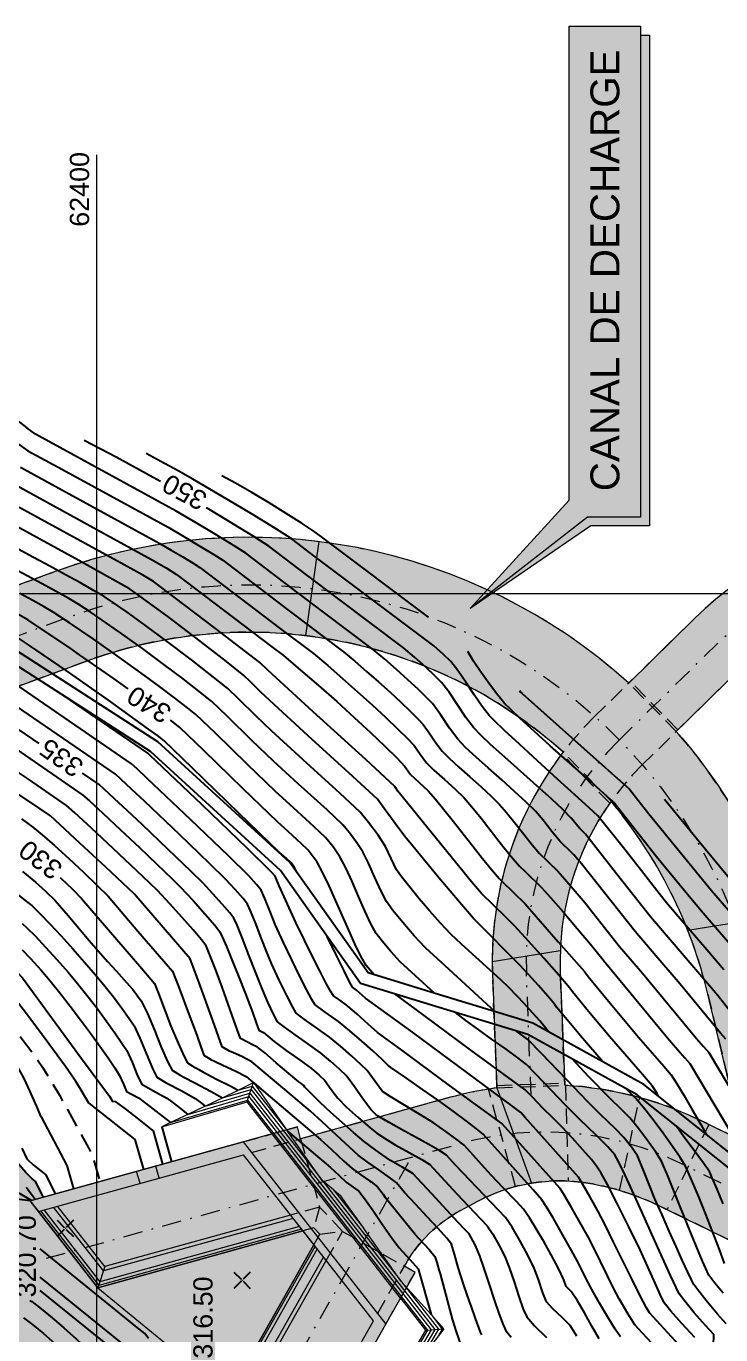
# Model space of a CAD drawing. Extents: x 62300 to 62842, y 108162 to 108787.
# Drawn here: x 62395.4 to 62440.5, y 108701.9 to 108786.8 of the extents above; entities that cross this region are included whole.
import ezdxf
from ezdxf.enums import TextEntityAlignment as Align

# ---------------------------------------------------------------- set-up
doc = ezdxf.new("R2010")
doc.units = 0
doc.header["$LTSCALE"] = 0.999985
doc.header["$MEASUREMENT"] = 0
for name, pattern in [('NASCOSTA', [9.525, 6.35, -3.175]), ('TRATTEGGIATA', [0.75, 0.5, -0.25]), ('TRATTEGGIATA2', [0.375, 0.25, -0.125]), ('TRATTOPUNTO2', [0.5, 0.25, -0.125, 0, -0.125])]:
    doc.linetypes.add(name, pattern=pattern)
for name, color, linetype in [('colore lago', 131, 'Continuous'), ('coordinate', 2, 'Continuous'), ('curve livello 1m', 2, 'Continuous'), ('curve livello 5m', 7, 'Continuous'), ('curve livello di scavo 1 m', 2, 'Continuous'), ('LIN010CO', 2, 'Continuous'), ('LIN010TR', 2, 'NASCOSTA'), ('LIN018CO', 6, 'Continuous'), ('LIN025CO', 7, 'Continuous'), ('LIN035CO', 1, 'Continuous'), ('LINCOLO-ROSSO-025', 10, 'Continuous'), ('Strade', 7, 'Continuous'), ('TEXT035', 1, 'Continuous'), ('TRATTCOLO-32', 255, 'Continuous')]:
    doc.layers.add(name, color=color, linetype=linetype)
doc.layers.add('Colori bordi', color=5, linetype='Continuous', plot=False)
doc.styles.add('ARIAL', font='arial.ttf')

# ---------------------------------------------------------------- blocks, each defined once
blk = doc.blocks.new('quote')
at = {"layer": 'LIN018CO'}
for p, q in [((0.001, 0.001), (-0.001, -0.001)), ((0.001, -0.001), (-0.001, 0.001))]:
    blk.add_line(p, q, dxfattribs=at)
at = {"layer": 'LIN035CO'}
for p, q in [((-0.013, 0.013), (-0.106, 0.106)), ((0.106, 0.106), (0.013, 0.013)), ((-0.013, -0.013), (-0.106, -0.106)), ((0.106, -0.106), (0.013, -0.013))]:
    blk.add_line(p, q, dxfattribs=at)
at = {"layer": 'TEXT035', "style": 'ARIAL'}
blk.add_attdef('VALORE', text='', height=0.25, dxfattribs=at).set_placement((0, 0.33), align=Align.CENTER)
blk = doc.blocks.new('CONTORNO')
at = {"layer": 'Colori bordi', "lineweight": 0, "ltscale": 2}
for p, q in [((-52.772, 122.001), (-51.896, 128.1)), ((-21.794, 103.851), (-27.997, 102.858)), ((-36.269, 101.533), (-40.68, 100.827)), ((-40.374, 92.645), (-38.135, 86.465))]:
    blk.add_line(p, q, dxfattribs=at)
at = {"layer": 'Colori bordi', "lineweight": 0, "ltscale": 2, "flags": 128}
for points in [[(9.426, 101.471, 0.76503), (-27.561, 123.114), (-31.83, 118.918, 0.278191), (-69.079, 126.141), (-85.83, 120.005)], [(-74.368, 117.643), (-67.474, 120.163, -0.281645), (-36.074, 114.45, 0.175507), (-40.663, 100.044), (-40.374, 92.645, 0.034114), (-43.469, 92.01), (-53.105, 89.338), (-53.319, 90.109), (-70.647, 85.303), (-66.249, 79.674), (-52.956, 83.36), (-52.253, 82.461), (-57.773, 72.704)], [(-53.375, 67.075), (-47.588, 77.303), (-45.683, 80.67), (-46.38, 81.064), (-46.314, 81.181, -0.14195), (-42.731, 84.682), (-41.604, 85.286, -0.165813), (-34.47, 86.461, -0.072308), (-29.805, 84.968), (-22.578, 81.44)]]:
    blk.add_lwpolyline(points, format="xyb", dxfattribs=at)
for points in [[(-28.746, 115.78, -0.121281), (-20.708, 100.164), (-8.908, 50.657), (5.179, 102.622, 0.76503), (-24.477, 119.975)], [(-32.974, 111.245, 0.166114), (-36.267, 100.216), (-35.977, 92.817, -0.099876), (-27.103, 90.504), (-25.383, 89.664), (-24.664, 90.194), (-26.7, 98.736, 0.115961)]]:
    blk.add_lwpolyline(points, format="xyb", close=True, dxfattribs=at)

msp = doc.modelspace()

# ---------------------------------------------------------------- hatches: boundary and pattern name
at = {"layer": 'colore lago', "linetype": 'Continuous', "lineweight": 0}
msp.add_hatch(color=256, dxfattribs=at).paths.add_polyline_path([(62395.432, 108712.426), (62396.026, 108711.854), (62396.545, 108710.804), (62395.703, 108710.571), (62400.102, 108704.942), (62413.395, 108708.628), (62414.097, 108707.729), (62408.577, 108697.972), (62412.975, 108692.343), (62413.775, 108693.757), (62413.775, 108692.195), (62414.821, 108690.222), (62415.316, 108689.288), (62415.726, 108688.514), (62415.989, 108688.018), (62416.308, 108687.414), (62417.091, 108686.877), (62417.986, 108686.309), (62418.762, 108685.857), (62419.277, 108685.61), (62419.98, 108685.523), (62420.747, 108685.436), (62421.269, 108685.254), (62422.042, 108684.935), (62422.834, 108684.575), (62423.302, 108684.318), (62424.281, 108683.305), (62425.656, 108681.875), (62426.449, 108681.066), (62427.156, 108680.351), (62427.673, 108679.833), (62427.895, 108679.62), (62428.432, 108679.384), (62429.04, 108678.92), (62429.869, 108678.212), (62430.484, 108677.629), (62430.843, 108677.243), (62431.218, 108676.364), (62431.557, 108675.296), (62431.913, 108674.527), (62432.355, 108674.247), (62432.858, 108673.942), (62433.455, 108673.231), (62434.097, 108672.326), (62434.701, 108671.601), (62435.197, 108671.28), (62435.685, 108671.01), (62436.144, 108670.755), (62436.707, 108670.388), (62437.492, 108669.855), (62438.358, 108669.253), (62439.162, 108668.678), (62440.078, 108667.996), (62441.13, 108667.19), (62442.002, 108666.501), (62442.908, 108665.758), (62443.789, 108665.021), (62444.562, 108664.359), (62445.144, 108663.844), (62445.453, 108663.547), (62446.014, 108662.665), (62446.501, 108661.941), (62447.153, 108661.7), (62448.876, 108661.081), (62447.183, 108652.749), (62446.943, 108651.566), (62441.595, 108652.495), (62436.09, 108653.04), (62430.527, 108653.236), (62424.984, 108653.069), (62419.433, 108652.547), (62413.953, 108651.637), (62408.529, 108650.359), (62403.21, 108648.764), (62398.021, 108646.797), (62392.955, 108644.487), (62388.067, 108641.873), (62383.347, 108638.914), (62379.143, 108635.919), (62374.987, 108632.528), (62370.912, 108628.752), (62367.864, 108625.55), (62364.577, 108621.72), (62361.992, 108618.302), (62358.884, 108613.699), (62356.087, 108608.883), (62353.615, 108603.924), (62351.491, 108598.79), (62349.698, 108593.52), (62348.257, 108588.148), (62347.162, 108582.699), (62346.433, 108577.206), (62346.076, 108571.827), (62346.067, 108566.27), (62346.414, 108560.708), (62347.156, 108555.214), (62348.241, 108549.757), (62349.108, 108546.543), (62347.868, 108543.897), (62343.805, 108542.34), (62343.071, 108542.931), (62342.215, 108543.399), (62341.494, 108543.605), (62340.731, 108543.397), (62339.788, 108542.895), (62338.814, 108542.367), (62337.958, 108542.081), (62337.463, 108542.167), (62336.538, 108542.374), (62334.253, 108542.969), (62331.322, 108543.785), (62328.139, 108544.685), (62325.098, 108545.533), (62322.593, 108546.195), (62321.848, 108546.361), (62320.984, 108546.545), (62320.474, 108546.666), (62319.859, 108546.963), (62319.103, 108547.335), (62317.961, 108547.824), (62316.581, 108548.386), (62315.066, 108548.989), (62313.523, 108549.599), (62312.055, 108550.183), (62310.769, 108550.711), (62309.769, 108551.147), (62309.112, 108551.475), (62308.074, 108552.131), (62305.134, 108553.829), (62301.974, 108555.846), (62300, 108557.145), (62300, 108746.101), (62331.882, 108763.679), (62334.507, 108761.512), (62338.392, 108758.6), (62343.084, 108755.721), (62348.103, 108752.427), (62352.959, 108748.821), (62356.982, 108746.672), (62363.411, 108741.712), (62364.524, 108741.192), (62365.637, 108740.673), (62364.74, 108740.344), (62363.36, 108739.839), (62368.197, 108734.582), (62381.151, 108739.327), (62381.923, 108738.487), (62377.207, 108728.317), (62382.044, 108723.06), (62383.531, 108726.268), (62384.61, 108725.772), (62384.891, 108725.5), (62385.513, 108725.007), (62386.29, 108724.44), (62387.153, 108723.834), (62388.028, 108723.224), (62388.845, 108722.646), (62389.533, 108722.136), (62390.019, 108721.728), (62390.461, 108721.189), (62391.046, 108720.467), (62391.593, 108719.84), (62392.228, 108719.121), (62392.561, 108718.731), (62392.862, 108718.087), (62393.16, 108717.245), (62393.758, 108715.335), (62394.064, 108714.455), (62394.378, 108713.747)])
at = {"layer": 'LIN018CO', "linetype": 'Continuous', "lineweight": 0}
msp.add_hatch(color=256, dxfattribs=at).paths.add_polyline_path([(62435.876, 108786.246), (62435.294, 108786.246), (62435.294, 108754.966), (62431.854, 108754.966), (62424.23, 108749.035), (62432.054, 108754.384), (62435.876, 108754.384)])
at = {"layer": 'LINCOLO-ROSSO-025', "linetype": 'Continuous', "lineweight": 0}
for points in [[(62441.874, 108745.243, -0.121501), (62449.208, 108749.589), (62448.933, 108754.077, 0.133332), (62438.79, 108748.382), (62434.52, 108744.186, 0.153719), (62414.455, 108753.368), (62413.579, 108747.269, -0.15336), (62430.276, 108739.718, 0.166431), (62425.671, 108726.095), (62430.081, 108726.801, -0.147156), (62433.376, 108736.513, -0.080253), (62438.354, 108728.126), (62444.557, 108729.119, 0.094802), (62437.604, 108741.048)], [(62414.455, 108753.368, 0.119368), (62397.272, 108751.409), (62380.52, 108745.273), (62380.245, 108746.024), (62363.36, 108739.839), (62368.197, 108734.582), (62381.151, 108739.327), (62381.923, 108738.487), (62377.207, 108728.317), (62382.044, 108723.06), (62388.566, 108737.123), (62387.84, 108737.459), (62389.167, 108740.32, -0.199261), (62391.989, 108742.913), (62398.877, 108745.431, -0.122973), (62413.579, 108747.269)], [(62413.246, 108714.606), (62413.032, 108715.377), (62395.703, 108710.571), (62400.102, 108704.942), (62413.395, 108708.628), (62414.097, 108707.729), (62408.577, 108697.972), (62412.442, 108693.025), (62412.975, 108692.343), (62418.762, 108702.571), (62420.667, 108705.938), (62419.971, 108706.332), (62420.037, 108706.449, -0.14195), (62423.62, 108709.95), (62424.747, 108710.554, -0.082344), (62428.216, 108711.733), (62425.977, 108717.913, 0.034113), (62422.882, 108717.278)]]:
    msp.add_hatch(color=256, dxfattribs=at).paths.add_polyline_path(points)
h = msp.add_hatch(color=256, dxfattribs=at)
h.paths.add_polyline_path([(62445.642, 108725.432, 0.026179), (62444.557, 108729.119), (62438.354, 108728.126, -0.035379), (62439.65, 108724.004), (62441.686, 108715.462), (62440.968, 108714.932), (62439.247, 108715.772, 0.021305), (62437.437, 108716.561), (62436.889, 108710.068), (62443.773, 108706.708), (62449.765, 108708.136)])
h.paths.add_polyline_path([(62437.437, 108716.561, 0.036105), (62434.24, 108717.539), (62432.921, 108711.522, -0.056656), (62436.545, 108710.236), (62436.889, 108710.068)])
h.paths.add_polyline_path([(62434.24, 108717.539, 0.02779), (62431.701, 108717.972), (62430.421, 108711.875, -0.032759), (62431.88, 108711.729, -0.015589), (62432.921, 108711.522)])
h.paths.add_polyline_path([(62431.701, 108717.972, 0.014372), (62430.373, 108718.085), (62430.285, 108720.344), (62425.917, 108719.448), (62425.977, 108717.913), (62428.216, 108711.733, -0.049452), (62430.421, 108711.875)])
h.paths.add_polyline_path([(62430.084, 108725.484, -0.018506), (62430.081, 108726.801), (62425.671, 108726.095, 0.008818), (62425.687, 108725.312), (62425.917, 108719.448), (62430.285, 108720.344)])
at = {"layer": 'TRATTCOLO-32', "linetype": 'Continuous', "lineweight": 0}
msp.add_hatch(color=256, dxfattribs=at).paths.add_polyline_path([(62430.659, 108756.053), (62424.23, 108749.035), (62431.854, 108754.966), (62435.294, 108754.966), (62435.294, 108786.828), (62430.659, 108786.828)])

# ---------------------------------------------------------------- linework, layer by layer
at = {"layer": 'Colori bordi', "linetype": 'Continuous', "lineweight": 0, "flags": 128}
msp.add_lwpolyline([(62395.432, 108712.426), (62396.026, 108711.854), (62396.545, 108710.804), (62395.703, 108710.571), (62400.102, 108704.942), (62413.395, 108708.628), (62414.097, 108707.729), (62408.577, 108697.972)], dxfattribs=at)
at = {"layer": 'coordinate', "linetype": 'Continuous', "lineweight": 0}
for p, q in [((62400, 108778.484), (62400, 108698.59)), ((62366.988, 108750), (62484.796, 108750))]:
    msp.add_line(p, q, dxfattribs=at)
at = {"layer": 'curve livello 1m'}
for p, q in [((62399.507, 108716.92), (62402.502, 108714.567)), ((62396.416, 108716.042), (62398.093, 108712.865)), ((62404.242, 108715.386), (62404.872, 108713.114)), ((62402.502, 108714.567), (62403.046, 108712.607)), ((62396.727, 108712.258), (62397.337, 108711.024)), ((62398.093, 108712.865), (62398.513, 108711.35)), ((62395.453, 108711.473), (62396.05, 108710.667)), ((62395.703, 108710.571), (62394.299, 108710.759)), ((62395.799, 108710.597), (62394.909, 108711.129)), ((62420.667, 108708.394), (62418.727, 108710.802))]:
    msp.add_line(p, q, dxfattribs=at)
at = {"layer": 'curve livello 1m', "flags": 128}
for points in [[(62386.934, 108767.63), (62388.965, 108766.35), (62390.57, 108764.745), (62392.123, 108763.348), (62395.49, 108760.749)], [(62440.81, 108721.071), (62440.479, 108721.471), (62437.861, 108724.633), (62436.281, 108726.474), (62434.93, 108728.052), (62431.458, 108732.46), (62431.358, 108732.586), (62430.969, 108733.036), (62430.84, 108733.162), (62430.045, 108733.93), (62429.538, 108734.543), (62428.964, 108735.279), (62428.475, 108735.865), (62427.874, 108736.465), (62427.124, 108737.157), (62426.289, 108737.901), (62425.438, 108738.654), (62424.634, 108739.373), (62423.945, 108740.016), (62423.436, 108740.541), (62422.903, 108741.265), (62422.319, 108742.146), (62421.79, 108742.862), (62421.418, 108743.251), (62420.87, 108743.782), (62420.199, 108744.405), (62419.458, 108745.074), (62418.7, 108745.739), (62417.978, 108746.351), (62413.068, 108750.049), (62409.692, 108752.615), (62408.944, 108753.095), (62407.801, 108753.795), (62406.477, 108754.588), (62405.182, 108755.344), (62396.473, 108760.104), (62396.045, 108760.338), (62395.49, 108760.749)], [(62394.884, 108759.731), (62395.563, 108759.271), (62395.563, 108759.271), (62397.803, 108758.043), (62404.649, 108754.301), (62405.667, 108753.706), (62406.708, 108753.083), (62407.606, 108752.533), (62408.195, 108752.155), (62408.195, 108752.155), (62412.503, 108748.881), (62416.031, 108746.224), (62416.757, 108745.611), (62417.522, 108744.948), (62418.293, 108744.264), (62419.041, 108743.587), (62419.736, 108742.944), (62420.347, 108742.362), (62420.844, 108741.87), (62421.197, 108741.496), (62421.197, 108741.496), (62421.589, 108740.965), (62422.022, 108740.312), (62422.417, 108739.775), (62422.417, 108739.775), (62422.872, 108739.312), (62423.497, 108738.736), (62424.215, 108738.099), (62424.949, 108737.448), (62425.62, 108736.835), (62426.152, 108736.309), (62426.152, 108736.309), (62426.604, 108735.784), (62427.143, 108735.106), (62427.715, 108734.371), (62428.265, 108733.677), (62428.739, 108733.121), (62428.739, 108733.121), (62429.325, 108732.554), (62429.915, 108731.979), (62430.385, 108731.455), (62431.046, 108730.691), (62431.7, 108729.915), (62431.7, 108729.915), (62432.159, 108729.337), (62433.928, 108727.091), (62434.616, 108726.287), (62435.422, 108725.349), (62435.422, 108725.349), (62436.756, 108723.737), (62438.927, 108721.114), (62439.376, 108720.597), (62439.709, 108720.211), (62441.463, 108717.257)], [(62440.682, 108725.581), (62439.717, 108726.721), (62438.239, 108728.44), (62436.975, 108729.925), (62436.802, 108730.136), (62434.345, 108733.269), (62432.527, 108735.574), (62431.977, 108736.066), (62431.232, 108736.73), (62429.898, 108737.948), (62428.608, 108739.133), (62427.44, 108740.213), (62426.476, 108741.112), (62425.794, 108741.757), (62425.474, 108742.073), (62425.008, 108742.676), (62424.489, 108743.435), (62423.954, 108744.245), (62423.438, 108745), (62422.975, 108745.596), (62422.515, 108746.042), (62421.873, 108746.605), (62414.197, 108752.386), (62412.687, 108753.533), (62411.618, 108754.219), (62409.987, 108755.218), (62408.096, 108756.35), (62406.247, 108757.43), (62405.3, 108757.963), (62404.178, 108758.576), (62403.218, 108759.086)], [(62395.082, 108758.203), (62399.133, 108755.981), (62404.117, 108753.258), (62404.858, 108752.825), (62405.615, 108752.372), (62406.269, 108751.971), (62406.698, 108751.696), (62406.698, 108751.696), (62411.939, 108747.713), (62414.083, 108746.098), (62415.001, 108745.323), (62415.965, 108744.487), (62416.938, 108743.624), (62417.883, 108742.769), (62418.76, 108741.957), (62419.531, 108741.223), (62420.159, 108740.602), (62420.604, 108740.129), (62420.604, 108740.129), (62421, 108739.571), (62421.398, 108739.01), (62421.398, 108739.01), (62421.887, 108738.528), (62422.568, 108737.918), (62423.273, 108737.291), (62423.829, 108736.754), (62423.829, 108736.754), (62424.343, 108736.163), (62424.95, 108735.408), (62425.607, 108734.567), (62426.269, 108733.718), (62426.893, 108732.941), (62427.433, 108732.312), (62427.433, 108732.312), (62427.81, 108731.947), (62428.862, 108730.922), (62429.443, 108730.278), (62430.266, 108729.336), (62431.182, 108728.267), (62432.042, 108727.243), (62432.042, 108727.243), (62432.86, 108726.214), (62432.926, 108726.129), (62432.982, 108726.064), (62433.032, 108726.004), (62437.045, 108721.158), (62437.562, 108720.56), (62438.162, 108719.871), (62438.489, 108719.489), (62441.729, 108714.031)], [(62421.527, 108748.459), (62414.761, 108753.554), (62414.185, 108753.992), (62413.338, 108754.55), (62412.315, 108755.196), (62411.2, 108755.88), (62410.078, 108756.55), (62409.031, 108757.157), (62408.144, 108757.648)], [(62394.6, 108757.136), (62400.464, 108753.92), (62403.584, 108752.215), (62404.523, 108751.66), (62405.2, 108751.237), (62405.2, 108751.237), (62411.374, 108746.545), (62412.136, 108745.971), (62413.244, 108745.035), (62414.408, 108744.025), (62415.584, 108742.983), (62416.725, 108741.95), (62417.784, 108740.97), (62418.715, 108740.083), (62419.473, 108739.334), (62420.011, 108738.763), (62420.011, 108738.763), (62420.379, 108738.244), (62420.922, 108737.738), (62421.506, 108737.198), (62421.506, 108737.198), (62421.986, 108736.653), (62422.542, 108735.976), (62423.15, 108735.209), (62423.785, 108734.394), (62424.425, 108733.574), (62425.044, 108732.79), (62425.62, 108732.086), (62426.127, 108731.503), (62426.127, 108731.503), (62426.296, 108731.34), (62427.808, 108729.864), (62429.955, 108727.381), (62431.657, 108725.462), (62431.9, 108725.141), (62433.32, 108723.405), (62435.162, 108721.202), (62435.917, 108720.329), (62436.792, 108719.324), (62437.268, 108718.767), (62437.628, 108718.218), (62438.091, 108717.443), (62438.622, 108716.522), (62439.187, 108715.534), (62439.542, 108714.916)], [(62432.841, 108719.602), (62431.397, 108721.289), (62431.397, 108721.289), (62430.521, 108722.336), (62429.847, 108723.161), (62429.731, 108723.313), (62429.271, 108723.856), (62428.663, 108724.549), (62428.015, 108725.272), (62427.434, 108725.903), (62424.656, 108728.702), (62424.45, 108728.904), (62423.673, 108729.809), (62422.215, 108731.548), (62420.513, 108733.599), (62419.994, 108734.239), (62419.376, 108735.076), (62418.67, 108736.054), (62418.226, 108736.644), (62416.631, 108738.13), (62413.736, 108740.76), (62411.242, 108743.05), (62410.653, 108743.618), (62409.975, 108744.281), (62409.56, 108744.677), (62408.445, 108745.581), (62406.722, 108746.916), (62404.712, 108748.439), (62402.735, 108749.903), (62402.156, 108750.304), (62398.856, 108752.139), (62393.636, 108755.001)], [(62429.349, 108721.53), (62429.122, 108721.802), (62428.82, 108722.171), (62428.768, 108722.239), (62428.29, 108722.793), (62427.74, 108723.399), (62427.285, 108723.87), (62426.721, 108724.438), (62426.218, 108724.932), (62423.681, 108727.249), (62422.979, 108727.894), (62422.315, 108728.608), (62421.618, 108729.391), (62420.936, 108730.187), (62420.318, 108730.936), (62419.813, 108731.582), (62419.47, 108732.065), (62419.117, 108732.801), (62418.75, 108733.581), (62418.265, 108734.316), (62417.656, 108735.144), (62417.105, 108735.818), (62415.794, 108737.039), (62413.415, 108739.201), (62411.366, 108741.082), (62410.371, 108742.043), (62409.223, 108743.163), (62408.522, 108743.832), (62407.598, 108744.581), (62406.171, 108745.688), (62404.505, 108746.95), (62402.865, 108748.163), (62401.988, 108748.79), (62401.115, 108749.397), (62400.506, 108749.801), (62399.822, 108750.207), (62398.97, 108750.686), (62398.002, 108751.214), (62396.972, 108751.77), (62395.931, 108752.331), (62394.932, 108752.875)], [(62425.867, 108722.85), (62422.868, 108725.589), (62421.337, 108726.997), (62420.61, 108727.789), (62419.867, 108728.647), (62419.228, 108729.43), (62418.812, 108729.999), (62418.46, 108730.67), (62418.059, 108731.573), (62417.649, 108732.499), (62417.272, 108733.24), (62416.892, 108733.816), (62416.415, 108734.464), (62415.984, 108734.992), (62414.958, 108735.949), (62413.095, 108737.641), (62411.49, 108739.114), (62410.088, 108740.468), (62408.472, 108742.045), (62407.485, 108742.987), (62406.752, 108743.581), (62405.619, 108744.46), (62404.297, 108745.461), (62402.996, 108746.423), (62401.86, 108747.24), (62400.661, 108748.081), (62399.595, 108748.812), (62398.856, 108749.298), (62398.213, 108749.678), (62397.4, 108750.131), (62396.481, 108750.63), (62395.52, 108751.148), (62394.579, 108751.657)], [(62421.922, 108724.052), (62419.695, 108726.1), (62419.098, 108726.757), (62418.527, 108727.436), (62418.154, 108727.932), (62417.807, 108728.562), (62417.416, 108729.398), (62417, 108730.344), (62416.579, 108731.306), (62416.17, 108732.189), (62415.794, 108732.9), (62415.349, 108733.552), (62414.863, 108734.166), (62414.121, 108734.858), (62412.774, 108736.082), (62411.614, 108737.147), (62409.805, 108738.892), (62407.721, 108740.927), (62406.447, 108742.142), (62405.905, 108742.581), (62405.067, 108743.231), (62404.089, 108743.972), (62403.127, 108744.684), (62401.502, 108745.852), (62399.788, 108747.055), (62398.264, 108748.1), (62397.206, 108748.795), (62396.621, 108749.139), (62395.87, 108749.553), (62395.032, 108750.006)], [(62412.978, 108731.925), (62412.838, 108732.219), (62412.621, 108732.515), (62412.296, 108732.814), (62411.861, 108733.211), (62409.24, 108735.742), (62406.218, 108738.691), (62404.373, 108740.452), (62403.964, 108740.774), (62403.389, 108741.205), (62400.786, 108743.075), (62398.041, 108745.001), (62395.6, 108746.676), (62393.906, 108747.789)], [(62441.111, 108727.188), (62440.415, 108728.012), (62439.347, 108729.254), (62438.434, 108730.326), (62436.318, 108732.914), (62434.726, 108734.944), (62433.548, 108736.438), (62431.797, 108738.007), (62429.419, 108740.124), (62428.408, 108741.048), (62427.492, 108741.894), (62426.808, 108742.533), (62426.493, 108742.839), (62426.027, 108743.407), (62425.495, 108744.113), (62424.954, 108744.875), (62424.464, 108745.61), (62424.082, 108746.238)], [(62433.982, 108701.753), (62433.649, 108702.248), (62433.171, 108703.021), (62432.633, 108703.927), (62432.124, 108704.823), (62432.124, 108704.823), (62431.705, 108705.656), (62431.264, 108706.537), (62431.264, 108706.537), (62430.713, 108707.542), (62430.143, 108708.553), (62429.611, 108709.473), (62429.174, 108710.203), (62428.889, 108710.644), (62428.889, 108710.644), (62428.315, 108711.29), (62425.078, 108714.898), (62424.642, 108715.26), (62423.979, 108715.77), (62423.141, 108716.391), (62422.182, 108717.085), (62421.153, 108717.814), (62420.107, 108718.54), (62419.096, 108719.225), (62418.966, 108719.305), (62418.927, 108719.359), (62418.533, 108719.754), (62417.935, 108720.306), (62417.213, 108720.946), (62416.443, 108721.605), (62415.702, 108722.215), (62414.838, 108722.836), (62414.173, 108723.327), (62413.964, 108723.658), (62413.619, 108724.298), (62413.175, 108725.175), (62412.667, 108726.217), (62412.131, 108727.352), (62411.602, 108728.508), (62411.283, 108729.292), (62410.927, 108730.207), (62410.695, 108730.75), (62410.391, 108731.119), (62409.879, 108731.678), (62408.56, 108732.976), (62406.124, 108735.319), (62403.302, 108738.003), (62402.641, 108738.624), (62402.281, 108738.954), (62392.545, 108745.64)], [(62432.611, 108701.623), (62432.138, 108702.437), (62431.654, 108703.3), (62431.191, 108704.095), (62430.781, 108704.705), (62430.781, 108704.705), (62430.473, 108705.018), (62430.314, 108705.459), (62429.94, 108706.225), (62429.494, 108707.074), (62429.012, 108707.943), (62428.529, 108708.768), (62428.082, 108709.485), (62427.707, 108710.031), (62427.233, 108710.54), (62426.354, 108711.453), (62425.598, 108712.249), (62424.976, 108712.941), (62424.262, 108713.746), (62423.857, 108714.19), (62423.4, 108714.548), (62422.658, 108715.085), (62421.852, 108715.64), (62421.027, 108716.156), (62419.981, 108716.78), (62419.044, 108717.343), (62418.544, 108717.675), (62418.073, 108718.316), (62417.557, 108719.036), (62417.158, 108719.43), (62416.542, 108719.99), (62415.824, 108720.612), (62415.118, 108721.196), (62414.359, 108721.75), (62413.468, 108722.374), (62412.96, 108722.764), (62412.732, 108723.148), (62412.34, 108723.914), (62411.858, 108724.911), (62411.361, 108725.987), (62411.054, 108726.721), (62410.686, 108727.66), (62410.315, 108728.617), (62410.001, 108729.407), (62409.801, 108729.844), (62409.519, 108730.201), (62409, 108730.791), (62408.399, 108731.439), (62407.342, 108732.478), (62405.392, 108734.354), (62403.133, 108736.504), (62402.284, 108737.302), (62401.579, 108737.958), (62401.229, 108738.275), (62393.307, 108743.715)], [(62427.435, 108743.713), (62427.512, 108743.605), (62427.606, 108743.518), (62431.616, 108739.947), (62434.569, 108737.301), (62434.569, 108737.301), (62435.107, 108736.619), (62435.835, 108735.692), (62435.835, 108735.692), (62439.892, 108730.728), (62439.892, 108730.728), (62440.455, 108730.068), (62441.112, 108729.303)], [(62436.027, 108701.34), (62435.405, 108701.98), (62434.926, 108702.532), (62434.926, 108702.532), (62434.478, 108703.231), (62433.9, 108704.226), (62433.9, 108704.226), (62433.563, 108704.871), (62433.144, 108705.716), (62432.692, 108706.64), (62432.257, 108707.52), (62431.888, 108708.235), (62431.888, 108708.235), (62431.357, 108709.2), (62430.82, 108710.143), (62430.364, 108710.917), (62430.071, 108711.376), (62430.071, 108711.376), (62428.054, 108713.651), (62426.3, 108715.606), (62422.906, 108718.061), (62419.723, 108720.422), (62418.238, 108721.505), (62417.618, 108722.045), (62416.903, 108722.697), (62416.286, 108723.234), (62415.777, 108723.6), (62415.385, 108723.889), (62415.189, 108724.187), (62414.88, 108724.739), (62414.481, 108725.503), (62414.011, 108726.436), (62413.492, 108727.497), (62412.943, 108728.644), (62412.387, 108729.835), (62411.843, 108731.028), (62411.588, 108731.657), (62411.36, 108731.918), (62409.777, 108733.475), (62406.856, 108736.284), (62403.472, 108739.503), (62403.333, 108739.633), (62398.337, 108743.063)], [(62408.898, 108720.18), (62408.637, 108720.298), (62408.165, 108720.57), (62407.545, 108722.279), (62406.663, 108724.74), (62406.274, 108725.775), (62406.075, 108726.283), (62402.584, 108730.36), (62402.478, 108730.481), (62402.453, 108730.505), (62400.622, 108732.23), (62398.936, 108733.806), (62397.651, 108734.995), (62397.02, 108735.56), (62396.354, 108736.017), (62393.652, 108737.82), (62388.302, 108741.359), (62387.506, 108741.805), (62386.786, 108742.068), (62386.029, 108742.296)], [(62410.085, 108720.734), (62409.844, 108720.853), (62409.354, 108721.109), (62409.127, 108721.694), (62408.673, 108722.977), (62408.153, 108724.454), (62407.729, 108725.618), (62407.344, 108726.599), (62407.121, 108727.123), (62406.823, 108727.521), (62406.281, 108728.165), (62405.573, 108728.971), (62404.773, 108729.851), (62403.958, 108730.72), (62403.462, 108731.204), (62402.623, 108732.004), (62401.089, 108733.449), (62399.677, 108734.769), (62398.6, 108735.765), (62398.072, 108736.239), (62395.593, 108737.942), (62388.374, 108742.759)], [(62394.831, 108739.866), (62399.124, 108736.918), (62399.55, 108736.536), (62400.418, 108735.733), (62401.556, 108734.669), (62402.793, 108733.504), (62402.793, 108733.504), (62403.928, 108732.424), (62404.908, 108731.482), (62405.439, 108730.96), (62405.439, 108730.96), (62406.269, 108730.071), (62407.055, 108729.195), (62407.677, 108728.469), (62408.014, 108728.03), (62408.014, 108728.03), (62408.16, 108727.723), (62408.427, 108727.095), (62408.786, 108726.219), (62409.206, 108725.168), (62409.66, 108724.013), (62410.118, 108722.827), (62410.118, 108722.827), (62410.365, 108722.137), (62410.543, 108721.648), (62410.543, 108721.648), (62410.831, 108721.503), (62411.532, 108720.915), (62412.313, 108720.342), (62413.237, 108719.685), (62413.949, 108719.159), (62413.949, 108719.159), (62414.456, 108718.73), (62414.817, 108718.39), (62414.817, 108718.39), (62415.234, 108717.817), (62415.656, 108717.233), (62415.656, 108717.233), (62416.197, 108716.689), (62416.971, 108715.978), (62417.745, 108715.313), (62417.745, 108715.313), (62418.195, 108714.972), (62418.674, 108714.639), (62418.674, 108714.639), (62419.386, 108714.218), (62420.282, 108713.723), (62421.11, 108713.263), (62421.614, 108712.947), (62421.614, 108712.947), (62422.347, 108712.154), (62423.377, 108711.035), (62423.377, 108711.035), (62424.526, 108709.83), (62425.347, 108708.963), (62425.347, 108708.963), (62425.706, 108708.411), (62426.128, 108707.672), (62426.486, 108706.966), (62426.486, 108706.966), (62426.771, 108706.242), (62427.082, 108705.322), (62427.393, 108704.372), (62427.676, 108703.557), (62427.904, 108703.045), (62427.904, 108703.045), (62428.405, 108702.469), (62429.188, 108701.719)], [(62454.231, 108711.696), (62453.14, 108713.811), (62451.065, 108717.797), (62450.378, 108718.287), (62449.489, 108718.77), (62448.788, 108719.265), (62448.788, 108719.265), (62448.457, 108719.686), (62448.048, 108720.314), (62447.594, 108721.087), (62447.13, 108721.945), (62446.691, 108722.826), (62446.31, 108723.669), (62446.31, 108723.669), (62446.097, 108724.403), (62445.893, 108725.079), (62442.972, 108729.075), (62441.97, 108730.403), (62441.351, 108731.129), (62439.089, 108733.874), (62436.849, 108736.637)], [(62395.143, 108735.37), (62395.873, 108734.828), (62396.492, 108734.339), (62396.492, 108734.339), (62397.29, 108733.642), (62398.218, 108732.799), (62399.174, 108731.904), (62400.056, 108731.054), (62400.76, 108730.345), (62400.76, 108730.345), (62402.698, 108728.091), (62404.926, 108725.49), (62405.041, 108725.213), (62405.294, 108724.56), (62405.647, 108723.631), (62406.063, 108722.525), (62406.503, 108721.342), (62406.503, 108721.342), (62406.781, 108720.568), (62406.976, 108720.031), (62406.976, 108720.031), (62407.415, 108719.758), (62407.703, 108719.623)], [(62395.204, 108731.952), (62396.045, 108731.267), (62396.045, 108731.267), (62396.702, 108730.675), (62397.316, 108730.077), (62397.316, 108730.077), (62398.168, 108729.099), (62399.54, 108727.488), (62400.731, 108726.105), (62400.731, 108726.105), (62401.298, 108725.479), (62401.959, 108724.757), (62402.363, 108724.307), (62402.363, 108724.307), (62402.907, 108723.564), (62403.314, 108722.731), (62403.76, 108721.654), (62404.203, 108720.545), (62404.602, 108719.614), (62404.914, 108719.072), (62404.914, 108719.072), (62405.437, 108718.732), (62405.664, 108718.613)], [(62393.347, 108731.685), (62395.471, 108730.018), (62395.471, 108730.018), (62395.807, 108729.745), (62396.333, 108729.226), (62396.98, 108728.554), (62397.706, 108727.773), (62398.47, 108726.931), (62399.231, 108726.073), (62399.946, 108725.245), (62400.573, 108724.494), (62400.573, 108724.494), (62401.111, 108723.813), (62401.659, 108723.082), (62402.131, 108722.421), (62402.439, 108721.948), (62402.439, 108721.948), (62402.822, 108721.139), (62403.239, 108720.11), (62403.629, 108719.165), (62403.93, 108718.61), (62403.93, 108718.61), (62404.53, 108718.243), (62405.551, 108717.713), (62406.414, 108717.226), (62406.414, 108717.226), (62406.821, 108716.919), (62407.062, 108716.728)], [(62399.518, 108716.902), (62399.507, 108716.92), (62399.015, 108717.766), (62398.677, 108718.319), (62397.988, 108719.304), (62396.921, 108720.763), (62395.673, 108722.43), (62394.443, 108724.036), (62394.024, 108724.551), (62393.328, 108725.067), (62392.422, 108725.73), (62390.297, 108727.408), (62387.915, 108729.339), (62387.425, 108729.748)], [(62395.178, 108728.575), (62395.494, 108728.305), (62395.494, 108728.305), (62396.027, 108727.772), (62396.702, 108727.056), (62397.438, 108726.244), (62398.159, 108725.423), (62398.784, 108724.68), (62398.784, 108724.68), (62399.386, 108723.925), (62400.019, 108723.101), (62400.639, 108722.269), (62401.2, 108721.49), (62401.659, 108720.824), (62401.971, 108720.331), (62401.971, 108720.331), (62402.312, 108719.584), (62402.668, 108718.699), (62402.946, 108718.148), (62402.946, 108718.148), (62403.661, 108717.74), (62404.571, 108717.243), (62404.571, 108717.243), (62404.903, 108716.999), (62405.459, 108716.568), (62405.934, 108716.191)], [(62396.416, 108716.042), (62396.135, 108716.7), (62395.69, 108717.718), (62395.307, 108718.531), (62394.833, 108719.384), (62394.335, 108720.199), (62394, 108720.666), (62393.527, 108721.291), (62392.891, 108722.096), (62392.334, 108722.781), (62392.022, 108723.139), (62391.403, 108723.624), (62390.228, 108724.482), (62388.787, 108725.522), (62387.371, 108726.549), (62386.269, 108727.371), (62385.951, 108727.622)], [(62438.244, 108700.722), (62435.869, 108703.31), (62435.675, 108703.63), (62435.246, 108704.448), (62434.717, 108705.507), (62434.134, 108706.695), (62433.542, 108707.903), (62432.986, 108709.019), (62432.512, 108709.934), (62432.512, 108709.934), (62432.018, 108710.826), (62431.552, 108711.631), (62431.254, 108712.108), (62431.254, 108712.108), (62427.793, 108716.011), (62427.521, 108716.313), (62426.996, 108716.693), (62420.494, 108721.517), (62417.461, 108723.73), (62416.87, 108724.253), (62416.598, 108724.451), (62416.435, 108724.761), (62416.058, 108725.514), (62415.543, 108726.557), (62414.968, 108727.736)], [(62395.181, 108726.865), (62395.717, 108726.316), (62396.388, 108725.576), (62396.994, 108724.867), (62396.994, 108724.867), (62397.627, 108724.078), (62398.293, 108723.222), (62398.965, 108722.336), (62399.618, 108721.456), (62400.225, 108720.618), (62400.758, 108719.858), (62401.193, 108719.211), (62401.503, 108718.715), (62401.503, 108718.715), (62401.749, 108718.149), (62401.962, 108717.687), (62401.962, 108717.687), (62402.727, 108717.26), (62403.194, 108716.918), (62404.805, 108715.654), (62404.805, 108715.654)], [(62440.016, 108701.161), (62440.037, 108701.899), (62439.505, 108702.498), (62438.764, 108703.316), (62438.764, 108703.316), (62438.158, 108704.06), (62437.789, 108704.553), (62437.789, 108704.553), (62437.225, 108705.733), (62436.221, 108707.974), (62435.1, 108710.487), (62434.184, 108712.483), (62434.184, 108712.483), (62433.759, 108713.33), (62433.619, 108713.572), (62433.169, 108714.08), (62432.435, 108714.812), (62431.337, 108715.885), (62430.399, 108716.813), (62430.399, 108716.813), (62429.507, 108717.739), (62428.481, 108718.816), (62427.891, 108719.42), (62427.341, 108719.858), (62426.578, 108720.415), (62425.698, 108721.04), (62424.794, 108721.68), (62423.961, 108722.283), (62423.295, 108722.797)], [(62440.838, 108702.594), (62440.277, 108703.218), (62439.632, 108704.002), (62439.067, 108704.719), (62438.75, 108705.154), (62438.75, 108705.154), (62438.597, 108705.447), (62438.338, 108705.988), (62437.995, 108706.728), (62437.59, 108707.619), (62437.145, 108708.613), (62436.682, 108709.66), (62436.224, 108710.712), (62436.224, 108710.712), (62435.934, 108711.414), (62435.579, 108712.299), (62435.261, 108713.087), (62435.083, 108713.501), (62435.083, 108713.501), (62434.7, 108714.071), (62434.208, 108714.7), (62434.208, 108714.7), (62433.661, 108715.247), (62432.692, 108716.193), (62431.86, 108717.016), (62431.86, 108717.016), (62430.476, 108718.453), (62428.886, 108720.123), (62427.972, 108721.058), (62427.972, 108721.058), (62427.241, 108721.595)], [(62413.264, 108718.213), (62413.137, 108718.305), (62412.475, 108718.852), (62411.665, 108719.547), (62410.92, 108720.183), (62410.455, 108720.552), (62410.085, 108720.734)], [(62415.843, 108714.588), (62415.57, 108714.841), (62414.641, 108715.706), (62413.884, 108716.396), (62412.211, 108717.816), (62410.08, 108719.602), (62409.421, 108719.942), (62408.898, 108720.18)], [(62407.703, 108719.623), (62408.191, 108719.396), (62409.041, 108719.006), (62409.704, 108718.651), (62409.704, 108718.651), (62410.171, 108718.26)], [(62440.642, 108704.576), (62440.115, 108705.241), (62439.712, 108705.755), (62439.712, 108705.755), (62439.304, 108706.654), (62438.626, 108708.293), (62437.798, 108710.357), (62437.056, 108712.196), (62436.639, 108713.162), (62436.639, 108713.162), (62436.272, 108713.745), (62435.746, 108714.493), (62435.156, 108715.275), (62434.598, 108715.959), (62434.598, 108715.959), (62434.047, 108716.505), (62433.32, 108717.219), (62433.32, 108717.219), (62431.921, 108718.657), (62430.851, 108719.787)], [(62405.664, 108718.613), (62406.387, 108718.231), (62407.436, 108717.684), (62408.169, 108717.259)], [(62410.203, 108718.233), (62410.992, 108717.572), (62414.532, 108714.567), (62415.238, 108713.921), (62416.052, 108713.162), (62416.592, 108712.674), (62416.592, 108712.674), (62417.15, 108712.265), (62417.706, 108711.878)], [(62426.894, 108701.718), (62426.62, 108702.058), (62426.394, 108702.531), (62426.122, 108703.262), (62425.819, 108704.163), (62425.498, 108705.147), (62425.174, 108706.126), (62424.86, 108707.013), (62424.572, 108707.72), (62424.167, 108708.429), (62423.875, 108708.737), (62423.467, 108709.165), (62421.75, 108711.032), (62420.526, 108712.355), (62419.865, 108712.741), (62419.066, 108713.196), (62418.505, 108713.578), (62417.874, 108714.037), (62417.361, 108714.433), (62416.676, 108715.009), (62415.939, 108715.654), (62415.202, 108716.321), (62414.518, 108716.96), (62413.942, 108717.522), (62413.526, 108717.959), (62413.447, 108718.068), (62413.365, 108718.14), (62413.264, 108718.213)], [(62440.742, 108706.517), (62440.404, 108707.429), (62440.404, 108707.429), (62439.953, 108708.595), (62439.494, 108709.753), (62439.058, 108710.83), (62438.676, 108711.751), (62438.378, 108712.44), (62438.196, 108712.823), (62438.196, 108712.823), (62437.847, 108713.395), (62437.364, 108714.112), (62436.792, 108714.915), (62436.176, 108715.74), (62435.56, 108716.529), (62434.988, 108717.219), (62434.988, 108717.219), (62434.781, 108717.423), (62434.382, 108717.838)], [(62395.169, 108713.992), (62395.485, 108713.308), (62395.485, 108713.308), (62395.506, 108713.281), (62395.531, 108713.254), (62395.91, 108712.925), (62396.501, 108712.439), (62396.727, 108712.258)], [(62424.301, 108703.762), (62424.222, 108703.984), (62423.836, 108705.113), (62423.459, 108706.258), (62423.219, 108707.121), (62423.03, 108707.773), (62422.731, 108708.161), (62422.171, 108708.784), (62421.456, 108709.547), (62420.694, 108710.357), (62419.991, 108711.12), (62419.454, 108711.744), (62419.437, 108711.767), (62419.017, 108712.099), (62418.322, 108712.586), (62417.57, 108713.111), (62416.977, 108713.554), (62416.429, 108714.043), (62415.843, 108714.588)], [(62417.706, 108711.878), (62417.81, 108711.805), (62418.232, 108711.484), (62418.232, 108711.484), (62418.587, 108711.007), (62418.727, 108710.802)], [(62420.667, 108708.394), (62420.889, 108708.157), (62421.574, 108707.42), (62421.945, 108706.966), (62421.945, 108706.966), (62422.079, 108706.583), (62422.214, 108706.109)], [(62422.214, 108706.109), (62422.292, 108705.833), (62422.554, 108704.862), (62422.835, 108703.815), (62423.104, 108702.839), (62423.33, 108702.078), (62423.33, 108702.078), (62423.624, 108701.204), (62423.891, 108700.466), (62423.907, 108700.428)], [(62395.673, 108704.117), (62395.806, 108704.036), (62395.806, 108704.036), (62396.428, 108703.56), (62397.13, 108702.983), (62397.89, 108702.327), (62398.686, 108701.612), (62399.498, 108700.859), (62400.303, 108700.088), (62401.08, 108699.319), (62401.791, 108698.59)], [(62424.989, 108701.882), (62424.917, 108702.063), (62424.591, 108702.943), (62424.301, 108703.762)], [(62395.281, 108702.987), (62395.885, 108702.523), (62396.567, 108701.962), (62397.307, 108701.325)]]:
    msp.add_lwpolyline(points, dxfattribs=at)
at = {"layer": 'curve livello 1m', "color": 152, "linetype": 'TRATTEGGIATA2', "ltscale": 5, "flags": 128}
msp.add_lwpolyline([(62385.01, 108729.455), (62386.685, 108728.678), (62387.944, 108727.657), (62389.345, 108726.551), (62390.05, 108726.025), (62390.955, 108725.368), (62391.876, 108724.704), (62392.627, 108724.155), (62393.023, 108723.845), (62393.388, 108723.415), (62393.985, 108722.664), (62394.718, 108721.707), (62395.461, 108720.715), (62396.096, 108719.846), (62396.506, 108719.259), (62396.95, 108718.542), (62397.598, 108717.444), (62398.131, 108716.518), (62399.74, 108713.553), (62400.22, 108711.823)], dxfattribs=at)
at = {"layer": 'curve livello 5m'}
for p, q in [((62398.366, 108746.404), (62395.556, 108748.292)), ((62410.18, 108718.262), (62410.203, 108718.233)), ((62403.679, 108715.118), (62404.281, 108712.95)), ((62396.026, 108711.854), (62396.545, 108710.804))]:
    msp.add_line(p, q, dxfattribs=at)
at = {"layer": 'curve livello 5m', "flags": 128}
for points in [[(62404.153, 108757.265), (62403.682, 108757.529), (62401.275, 108758.844), (62399.216, 108759.938)], [(62436.463, 108717.37), (62436.36, 108717.548), (62436.048, 108718.045), (62435.422, 108718.778), (62434.271, 108720.098), (62433.279, 108721.245), (62431.92, 108722.871), (62430.873, 108724.151), (62430.694, 108724.388), (62429.98, 108725.23), (62429.036, 108726.306), (62428.03, 108727.428), (62427.129, 108728.408), (62426.528, 108729.013), (62424.972, 108730.535), (62424.335, 108731.295), (62421.489, 108734.775), (62419.558, 108737.182), (62419.347, 108737.47), (62417.468, 108739.221), (62414.056, 108742.32), (62411.119, 108745.017), (62410.597, 108745.522), (62407.719, 108747.725), (62403.703, 108750.778), (62403.051, 108751.172), (62401.794, 108751.859), (62394.118, 108756.068)], [(62441.956, 108721.763), (62440.281, 108723.936), (62440.252, 108723.974), (62440.155, 108724.088), (62435.932, 108729.013), (62433.729, 108731.81), (62431.718, 108734.385), (62431.351, 108734.74), (62430.799, 108735.42), (62430.229, 108735.996), (62429.535, 108736.649), (62428.754, 108737.355), (62427.927, 108738.089), (62427.092, 108738.827), (62426.289, 108739.542), (62425.555, 108740.211), (62424.931, 108740.807), (62424.455, 108741.307), (62423.964, 108741.956), (62423.416, 108742.773), (62422.87, 108743.588), (62422.383, 108744.229), (62421.978, 108744.641), (62421.357, 108745.224), (62420.635, 108745.871), (62419.925, 108746.478), (62419.925, 108746.478), (62413.632, 108751.218), (62411.19, 108753.074), (62410.281, 108753.657), (62408.894, 108754.507), (62407.286, 108755.469), (62407.122, 108755.565)], [(62395.556, 108748.292), (62395.556, 108748.292), (62394.907, 108748.666)], [(62402.054, 108743.809), (62401.144, 108744.463), (62398.915, 108746.028), (62398.366, 108746.404)], [(62396.295, 108740.262), (62394.995, 108741.155)], [(62418.005, 108725.26), (62417.496, 108725.865), (62417.152, 108726.471), (62416.77, 108727.251), (62416.363, 108728.15), (62415.941, 108729.115), (62415.515, 108730.092), (62415.095, 108731.028), (62414.692, 108731.868), (62414.316, 108732.559), (62413.742, 108733.341), (62413.284, 108733.767), (62412.453, 108734.522), (62411.738, 108735.179), (62409.523, 108737.317), (62406.97, 108739.809), (62405.41, 108741.297), (62404.894, 108741.711), (62404.796, 108741.785)], [(62431.151, 108701.79), (62430.714, 108702.479), (62430.215, 108703.001), (62429.601, 108703.579), (62429.189, 108704.032), (62428.959, 108704.606), (62428.673, 108705.475), (62428.4, 108706.212), (62427.976, 108707.063), (62427.464, 108707.997), (62426.952, 108708.86), (62426.527, 108709.497), (62425.176, 108710.922), (62423.286, 108712.905), (62422.702, 108713.539), (62422.269, 108713.823), (62421.564, 108714.228), (62420.699, 108714.706), (62419.789, 108715.206), (62418.945, 108715.681), (62418.282, 108716.082), (62418.13, 108716.193), (62417.787, 108716.507), (62417.268, 108717.199), (62416.696, 108718.039), (62416.187, 108718.713), (62415.79, 108719.098), (62415.177, 108719.64), (62414.533, 108720.178), (62413.841, 108720.69), (62412.959, 108721.309), (62412.167, 108721.868), (62411.747, 108722.202), (62411.504, 108722.653), (62411.12, 108723.467), (62410.766, 108724.307), (62410.341, 108725.38), (62409.895, 108726.532), (62409.475, 108727.61), (62409.13, 108728.463), (62408.908, 108728.937), (62408.648, 108729.276), (62408.167, 108729.837), (62407.56, 108730.513), (62406.919, 108731.199), (62406.125, 108731.98), (62404.66, 108733.389), (62402.963, 108735.004), (62402.023, 108735.889), (62401.159, 108736.697), (62400.5, 108737.306), (62400.176, 108737.596), (62399.106, 108738.332)], [(62397.642, 108731.567), (62397.7, 108731.514), (62398.446, 108730.803), (62399.038, 108730.211), (62399.038, 108730.211), (62402.951, 108725.66), (62403.776, 108724.697), (62404.035, 108724.047), (62404.458, 108722.901), (62404.834, 108721.914), (62405.298, 108720.821), (62405.692, 108719.939), (62405.898, 108719.533), (62405.898, 108719.533), (62406.209, 108719.344), (62406.638, 108719.105)], [(62393.234, 108726.795), (62394.25, 108725.957), (62394.868, 108725.424), (62394.868, 108725.424), (62395.205, 108725.053), (62399.04, 108719.821), (62400.847, 108717.379), (62400.979, 108717.153), (62401.03, 108717.055), (62401.209, 108717.02), (62401.453, 108716.855), (62401.949, 108716.481), (62402.651, 108715.935), (62403.511, 108715.253), (62403.679, 108715.118)], [(62438.809, 108701.701), (62437.969, 108702.614), (62437.25, 108703.415), (62436.827, 108703.952), (62436.582, 108704.464), (62436.146, 108705.437), (62435.66, 108706.528), (62435.262, 108707.394), (62434.534, 108708.886), (62433.747, 108710.455), (62433.135, 108711.632), (62432.725, 108712.366), (62432.437, 108712.84), (62432.103, 108713.252), (62431.546, 108713.892), (62430.871, 108714.641), (62430.184, 108715.381), (62429.613, 108715.945), (62428.938, 108716.609), (62428.298, 108717.277), (62427.811, 108717.782), (62424.288, 108720.37), (62421.266, 108722.612), (62419.353, 108724.007)], [(62396.026, 108711.854), (62395.814, 108712.034), (62395.432, 108712.426), (62395.018, 108712.892), (62394.629, 108713.387), (62394.378, 108713.747), (62394.064, 108714.455), (62393.758, 108715.335), (62393.458, 108716.296), (62393.16, 108717.245), (62392.862, 108718.087), (62392.561, 108718.731), (62392.228, 108719.121), (62391.949, 108719.438)], [(62406.638, 108719.105), (62406.912, 108718.952), (62407.798, 108718.475), (62407.798, 108718.475), (62408.665, 108718.039), (62409.197, 108717.767)], [(62412.395, 108715.103), (62415.18, 108712.739), (62415.74, 108712.222), (62416.208, 108711.794), (62416.208, 108711.794), (62416.655, 108711.473), (62417.026, 108711.2), (62417.026, 108711.2), (62417.391, 108710.739), (62417.923, 108709.975), (62418.533, 108709.074), (62419.133, 108708.2), (62419.636, 108707.52), (62419.636, 108707.52), (62420.321, 108706.767), (62420.86, 108706.16), (62420.86, 108706.16), (62421.702, 108703.191)], [(62440.637, 108710.374), (62440.252, 108711.33), (62439.937, 108712.082), (62439.753, 108712.484), (62439.379, 108713.031), (62438.766, 108713.849), (62438.105, 108714.726), (62437.589, 108715.449)], [(62412.922, 108685.091), (62401.62, 108700.498), (62396.35, 108704.756)]]:
    msp.add_lwpolyline(points, dxfattribs=at)
at = {"layer": 'curve livello di scavo 1 m', "lineweight": 0}
for p, q in [((62410.171, 108718.26), (62410.18, 108718.262)), ((62405.934, 108716.191), (62409.884, 108717.342)), ((62407.062, 108716.728), (62409.958, 108717.572)), ((62408.169, 108717.259), (62410.032, 108717.802)), ((62409.197, 108717.767), (62410.106, 108718.032)), ((62409.884, 108717.342), (62421.706, 108702.211)), ((62409.958, 108717.572), (62421.947, 108702.227)), ((62410.032, 108717.802), (62422.188, 108702.243)), ((62410.106, 108718.032), (62412.395, 108715.103)), ((62404.242, 108715.386), (62409.774, 108716.998)), ((62404.805, 108715.654), (62409.809, 108717.112)), ((62419.721, 108704.266), (62409.775, 108716.998)), ((62409.809, 108717.112), (62421.465, 108702.194)), ((62415.377, 108711.286), (62417.34, 108708.773)), ((62419.72, 108704.265), (62421.344, 108702.186)), ((62421.702, 108703.191), (62422.429, 108702.259)), ((62421.706, 108702.211), (62419.348, 108698.179)), ((62421.344, 108702.186), (62419.604, 108699.212)), ((62421.465, 108702.194), (62419.682, 108699.147)), ((62421.947, 108702.227), (62420.159, 108699.169)), ((62422.188, 108702.243), (62421.133, 108700.439)), ((62422.429, 108702.259), (62422.117, 108701.725))]:
    msp.add_line(p, q, dxfattribs=at)
at = {"layer": 'LIN010CO', "linetype": 'Continuous', "lineweight": 0}
for p, q in [((62396.368, 108709.925), (62400.149, 108705.085)), ((62396.591, 108709.987), (62400.229, 108705.329)), ((62400.459, 108706.027), (62397.227, 108710.163)), ((62413.169, 108708.918), (62400.229, 108705.329)), ((62412.762, 108709.438), (62400.459, 108706.027)), ((62413.311, 108708.735), (62400.149, 108705.085)), ((62408.728, 108697.984), (62414.181, 108707.622)), ((62408.984, 108698.003), (62414.324, 108707.44)), ((62400.554, 108706.312), (62400.102, 108704.942)), ((62409.717, 108698.057), (62414.73, 108706.919))]:
    msp.add_line(p, q, dxfattribs=at)
at = {"layer": 'LIN010TR', "linetype": 'TRATTOPUNTO2', "lineweight": 0, "ltscale": 5}
msp.add_line((62428.199, 108717.379), (62427.886, 108725.398), dxfattribs=at)
at = {"layer": 'LIN010TR', "linetype": 'TRATTOPUNTO2', "lineweight": 0, "ltscale": 5, "flags": 128}
for points in [[(62433.852, 108740.445), (62440.332, 108746.812, -0.76503), (62473.653, 108727.314, -0.76503)], [(62365.019, 108736.314), (62390.97, 108745.82), (62398.331, 108748.517, -0.448954), (62442.646, 108724.718), (62455.145, 108672.281)], [(62442.848, 108710.586), (62437.896, 108713.004, 0.183168), (62423.705, 108714.31), (62414.069, 108711.638), (62396.56, 108706.782)]]:
    msp.add_lwpolyline(points, format="xyb", dxfattribs=at)
msp.add_lwpolyline([(62409.389, 108693.883), (62420.432, 108713.402)], dxfattribs=at)
at = {"layer": 'LIN010TR', "linetype": 'TRATTOPUNTO2', "lineweight": 0, "ltscale": 5}
msp.add_arc((62447.87, 108726.18), 20, 134.50036, 182.24063, dxfattribs=at)
at = {"layer": 'LIN018CO', "linetype": 'Continuous', "lineweight": 0}
for p, q in [((62430.659, 108756.053), (62430.659, 108786.828)), ((62430.659, 108786.828), (62435.294, 108786.828)), ((62435.294, 108786.828), (62435.294, 108754.966)), ((62435.294, 108786.246), (62435.876, 108786.246)), ((62435.876, 108786.246), (62435.876, 108754.384)), ((62424.23, 108749.035), (62430.659, 108756.053)), ((62431.854, 108754.966), (62424.23, 108749.035)), ((62435.294, 108754.966), (62431.854, 108754.966)), ((62432.054, 108754.384), (62424.23, 108749.035)), ((62435.876, 108754.384), (62432.054, 108754.384))]:
    msp.add_line(p, q, dxfattribs=at)
at = {"layer": 'LIN018CO', "lineweight": 0}
for p, q in [((62409.197, 108717.767), (62410.181, 108718.264)), ((62408.169, 108717.259), (62409.197, 108717.767)), ((62407.062, 108716.728), (62408.169, 108717.259)), ((62414.648, 108711.894), (62412.395, 108715.103)), ((62415.377, 108711.286), (62414.648, 108711.894)), ((62419.785, 108705.319), (62417.34, 108708.773)), ((62419.785, 108705.319), (62421.702, 108703.191)), ((62422.531, 108702.266), (62421.702, 108703.191))]:
    msp.add_line(p, q, dxfattribs=at)
at = {"layer": 'LIN018CO', "lineweight": 0, "flags": 128}
for points in [[(62409.775, 108716.998), (62409.809, 108717.112), (62410.181, 108718.264)], [(62410.181, 108718.264), (62410.203, 108718.233), (62412.395, 108715.103)], [(62407.062, 108716.728), (62405.934, 108716.191), (62404.805, 108715.654), (62404.242, 108715.386)], [(62415.377, 108711.286), (62415.82, 108710.916), (62415.823, 108710.912), (62416.164, 108710.432), (62417.34, 108708.773)], [(62421.344, 108702.186), (62421.465, 108702.194), (62422.531, 108702.266), (62421.133, 108700.439)]]:
    msp.add_lwpolyline(points, dxfattribs=at)
at = {"layer": 'LIN018CO', "flags": 128}
for points in [[(62398.753, 108705.514), (62396.35, 108707.455)], [(62413.363, 108686.246), (62413.066, 108686.028), (62402.109, 108700.965), (62396.35, 108705.617)], [(62402.762, 108702.275), (62398.753, 108705.514)], [(62403.383, 108701.645), (62403.152, 108701.96), (62402.762, 108702.275)]]:
    msp.add_lwpolyline(points, dxfattribs=at)
at = {"layer": 'LIN025CO', "linetype": 'TRATTEGGIATA', "lineweight": 0, "ltscale": 2}
for p, q in [((62389.91, 108748.712), (62397.272, 108751.409)), ((62435.394, 108738.876), (62441.874, 108745.243)), ((62437.604, 108741.048), (62434.52, 108744.186)), ((62437.711, 108741.153), (62434.627, 108744.291)), ((62433.288, 108736.388), (62430.184, 108739.597)), ((62433.377, 108736.513), (62430.276, 108739.718)), ((62425.977, 108717.913), (62425.687, 108725.312)), ((62430.374, 108718.085), (62430.084, 108725.484)), ((62439.65, 108724.004), (62483.092, 108541.745)), ((62425.971, 108718.063), (62430.368, 108718.235)), ((62427.179, 108711.511), (62425.426, 108717.832)), ((62425.977, 108717.913), (62430.374, 108718.085)), ((62430.416, 108718.083), (62430.596, 108711.868)), ((62422.882, 108717.278), (62413.246, 108714.606)), ((62433.931, 108711.255), (62435.233, 108717.289)), ((62440.968, 108714.932), (62439.247, 108715.772)), ((62409.518, 108714.402), (62413.032, 108715.377)), ((62413.246, 108714.606), (62413.032, 108715.377)), ((62439.713, 108715.544), (62437.011, 108710.008)), ((62410.051, 108713.72), (62413.246, 108714.606)), ((62413.246, 108714.606), (62414.475, 108710.173)), ((62423.62, 108709.95), (62424.747, 108710.554)), ((62414.475, 108710.173), (62412.595, 108709.652)), ((62414.475, 108710.173), (62414.1, 108708.824)), ((62415.967, 108708.597), (62414.475, 108710.173)), ((62443.773, 108706.708), (62436.545, 108710.236)), ((62414.1, 108708.824), (62413.395, 108708.628)), ((62414.486, 108708.416), (62414.1, 108708.824)), ((62414.097, 108707.729), (62414.486, 108708.416)), ((62414.486, 108708.416), (62415.967, 108708.597)), ((62414.897, 108706.706), (62415.967, 108708.597)), ((62415.967, 108708.597), (62419.971, 108706.332)), ((62418.229, 108703.253), (62420.037, 108706.449)), ((62420.667, 108705.938), (62419.971, 108706.332)), ((62418.762, 108702.571), (62420.667, 108705.938))]:
    msp.add_line(p, q, dxfattribs=at)
at = {"layer": 'LIN025CO', "linetype": 'Continuous', "lineweight": 0}
for p, q in [((62395.703, 108710.571), (62409.518, 108714.402)), ((62409.518, 108714.402), (62418.762, 108702.571)), ((62396.237, 108709.889), (62409.53, 108713.575)), ((62417.962, 108702.782), (62409.53, 108713.575)), ((62402.834, 108711.718), (62402.61, 108712.486)), ((62404.069, 108712.061), (62403.845, 108712.829)), ((62400.102, 108704.942), (62395.703, 108710.571)), ((62400.554, 108706.312), (62397.488, 108710.236)), ((62412.595, 108709.652), (62400.554, 108706.312)), ((62413.395, 108708.628), (62400.102, 108704.942)), ((62408.577, 108697.972), (62414.097, 108707.729)), ((62410.017, 108698.079), (62414.897, 108706.706)), ((62400.102, 108704.942), (62408.577, 108697.972)), ((62412.442, 108693.025), (62417.962, 108702.782)), ((62412.975, 108692.343), (62418.762, 108702.571))]:
    msp.add_line(p, q, dxfattribs=at)
at = {"layer": 'LIN025CO', "linetype": 'TRATTEGGIATA', "lineweight": 0, "ltscale": 2, "flags": 128}
msp.add_lwpolyline([(62432.31, 108742.014), (62438.79, 108748.382)], dxfattribs=at)
for points in [[(62430.276, 108739.718, 0.281645), (62398.877, 108745.431), (62391.983, 108742.911, 0)], [(62439.65, 108724.003, 0.115961), (62433.377, 108736.513, 0.115961)]]:
    msp.add_lwpolyline(points, format="xyb", dxfattribs=at)
at = {"layer": 'LIN025CO', "linetype": 'TRATTEGGIATA', "lineweight": 0, "ltscale": 2}
for centre, radius, start, end in [((62454.35, 108732.547), 22.2, 344.83213, 134.50036), ((62409.908, 108716.914), 36.736, 47.93367, 110.11809), ((62447.87, 108726.18), 22.2, 134.50036, 182.24063), ((62409.908, 108716.914), 36.736, 13.40649, 41.06705), ((62447.87, 108726.18), 17.8, 134.50036, 182.24063), ((62429.077, 108694.937), 23.184, 97.68578, 105.5), ((62429.077, 108694.937), 23.184, 63.98132, 86.79545), ((62430.036, 108700.682), 11.2, 80.52437, 118.18325), ((62429.077, 108694.937), 17.024, 63.97807, 80.52437), ((62427.87, 108702.017), 9, 118.18325, 150.5)]:
    msp.add_arc(centre, radius, start, end, dxfattribs=at)
at = {"layer": 'Strade', "linetype": 'Continuous', "flags": 128}
for points in [[(62442.45, 108712.599), (62435.509, 108718.13), (62428.3, 108722.109), (62421.966, 108724.038), (62417.619, 108725.379), (62412.54, 108732.543), (62403.989, 108740.376), (62392.376, 108747.853), (62385.793, 108752.382), (62378.528, 108757.765), (62373.475, 108760.24)], [(62441.895, 108712.018), (62435.063, 108717.462), (62427.987, 108721.368), (62421.732, 108723.273), (62417.124, 108724.695), (62411.937, 108732.011), (62403.499, 108739.74), (62391.933, 108747.187), (62385.328, 108751.731), (62378.11, 108757.079), (62373.123, 108759.522)]]:
    msp.add_lwpolyline(points, dxfattribs=at)

# ---------------------------------------------------------------- block references
ref = msp.add_blockref('quote', (62397.983, 108708.79), dxfattribs=dict(xscale=5, yscale=5, zscale=5, rotation=90))
ref.add_attrib('VALORE', '320.70', dxfattribs={"layer": 'TEXT035', "height": 1.25, "rotation": 90, "style": 'ARIAL'}).set_placement((62396.078, 108706.982), align=Align.CENTER)
ref = msp.add_blockref('quote', (62409.445, 108705.42), dxfattribs=dict(xscale=5, yscale=5, zscale=5, rotation=90))
ref.add_attrib('VALORE', '316.50', dxfattribs={"layer": 'TEXT035', "height": 1.25, "rotation": 90, "style": 'ARIAL'}).set_placement((62407.536, 108703.003), align=Align.CENTER)
at = {"layer": 'TRATTCOLO-32', "linetype": 'Continuous', "lineweight": 0}
msp.add_blockref('CONTORNO', (62466.351, 108625.268), dxfattribs=at)

# ---------------------------------------------------------------- texts
at = {"layer": 'coordinate', "color": 1, "style": 'ARIAL'}
for s, rotation, p in [('62400', 90, (62399.527, 108778.66)), ('350', 151.79566, (62404.726, 108757.816)), ('340', 148.58693, (62402.496, 108744.081)), ('335', 145.09311, (62396.89, 108740.678)), ('330', 143.05084, (62395.583, 108734.087))]:
    msp.add_text(s, height=1.25, rotation=rotation, dxfattribs=at).set_placement(p, align=Align.RIGHT)
at = {"layer": 'TEXT035', "style": 'ARIAL'}
msp.add_text('CANAL DE DECHARGE', height=1.875, rotation=90, dxfattribs=at).set_placement((62432.976, 108770.978), align=Align.MIDDLE)

doc.saveas('drawing.dxf')
